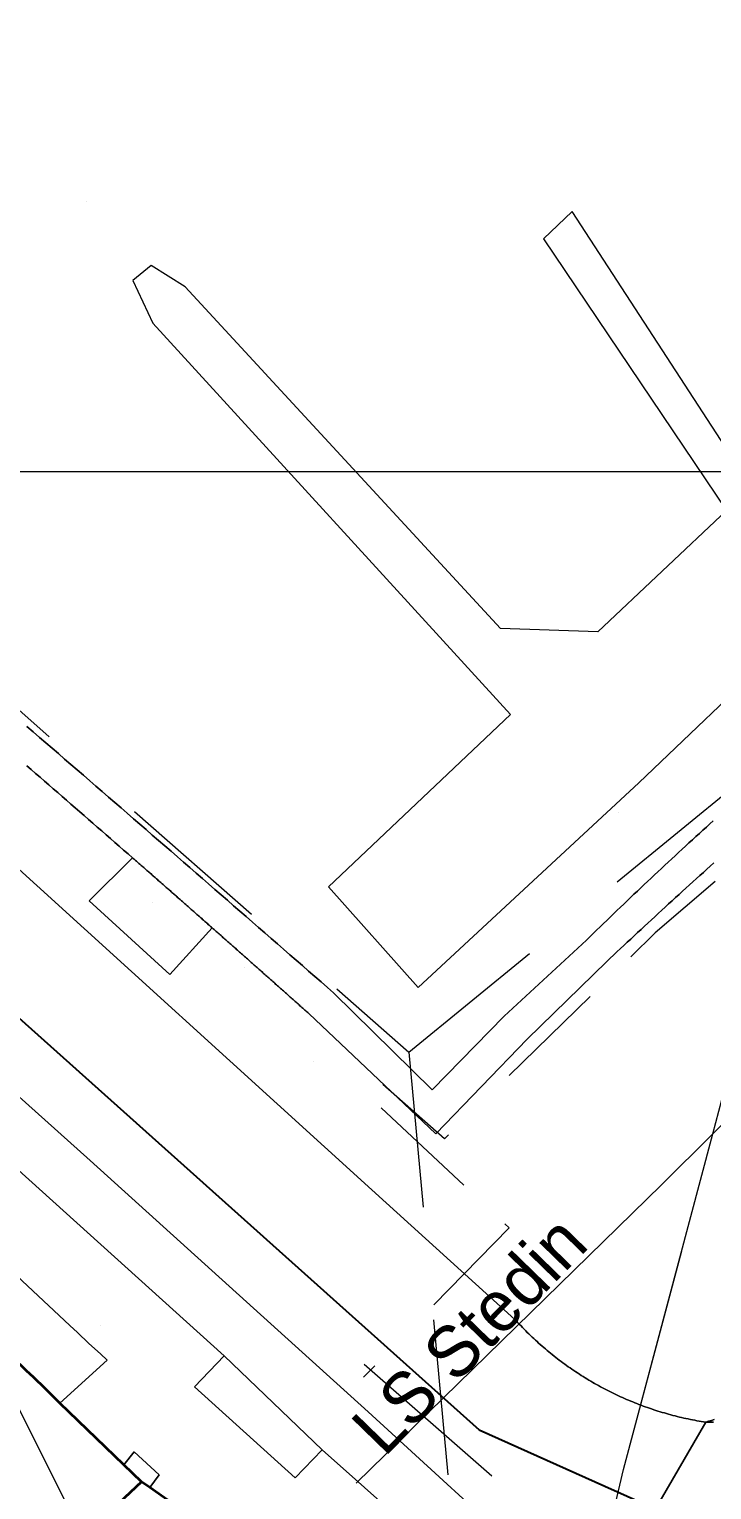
# Model space of a CAD drawing. Header units: metres. Extents: x 0 to 105485, y 0 to 425721.
# Drawn here: x 104793.47 to 104805.52, y 425314.51 to 425340.32 of the extents above; entities that cross this region are included whole.
import ezdxf
from ezdxf.enums import TextEntityAlignment as Align

# ---------------------------------------------------------------- set-up
doc = ezdxf.new("R2010")
doc.units = ezdxf.units.M
doc.header["$MEASUREMENT"] = 0
for name, pattern in [('KG-PERCEEL-SO', [19, 5.5, -4, 5.5, -4]), ('KL-LS-SO', [13, 4, -2, 4, -3]), ('RI-GWA-SO', [18.450000000000003, 6, -1.8, 1.75, -1.8, 1.75, -1.8, 1.75, -1.8])]:
    doc.linetypes.add(name, pattern=pattern)
for name, color, linetype, lineweight in [('B-OI-KL-DATA_MANTELBUIS-G', 90, 'Continuous', 18), ('B-OI-KL-ET_LS-G', 190, 'KL-LS-SO', 18), ('B-OI-KL-ET_LS-T', 190, 'KL-LS-SO', 18), ('B-OI-RI-GWA_RIOOLLEIDING-G', 30, 'RI-GWA-SO', 18), ('B-XX-GK-KADEMUUR-G', 150, 'Continuous', 18), ('B-XX-GR-BOOM-G', 90, 'Continuous', 13), ('B-XX-GR-STRUIK-G', 90, 'Continuous', 13), ('B-XX-IE-MEUBILAIR-G', 7, 'Continuous', 18), ('B-XX-IE-MEUBILAIR_WATERWEGMEUBILAIR-G', 150, 'Continuous', 18), ('B-XX-KG-GRENS_PERCEEL-G', 150, 'KG-PERCEEL-SO', 18), ('B-XX-KW-KUNSTWERK_STEIGER-G', 170, 'Continuous', 18), ('B-XX-OG-BEBOUWING-G', 7, 'Continuous', 35), ('B-XX-OG-BEBOUWING_BORDES-G', 7, 'Continuous', 18), ('B-XX-OG-GRENS-G', 7, 'Continuous', 18), ('B-XX-OG-WATER_HAVEN-G', 170, 'Continuous', 18), ('B-XX-VH-ONVERHARD_ZAND-G', 210, 'Continuous', 18), ('B-XX-VH-OPENVERHARDING-G', 90, 'Continuous', 18), ('B-XX-VH-OPENVERHARDING_SIERBESTRATING-G', 90, 'Continuous', 18), ('B-XX-VH-OPENVERHARDING_STRAATBAKSTEEN-G', 90, 'Continuous', 18)]:
    doc.layers.add(name, color=color, linetype=linetype, lineweight=lineweight)
doc.layers.add('GIS-WEGVAKKEN', color=2, linetype='Continuous')

msp = doc.modelspace()

# ---------------------------------------------------------------- linework, layer by layer
at = {"layer": 'B-OI-KL-DATA_MANTELBUIS-G', "ltscale": 0.5, "flags": 128}
for points in [[(104799.24, 425314.63), (104804.63, 425319.9), (104805.54, 425320.8), (104806.81, 425322.05), (104826.88, 425336.93), (104833.47, 425341.63), (104860.36, 425356.88), (104879.85, 425367.68), (104886.06, 425371.12), (104886.73, 425371.56), (104887.37, 425372.04), (104887.96, 425372.58), (104888.51, 425373.16), (104889.01, 425373.79), (104889.46, 425374.45), (104889.97, 425375), (104890.45, 425375.52)], [(104796.14, 425280.85), (104796.57, 425282.69), (104798.8, 425292.26), (104799.43, 425295.02), (104802.71, 425309.53), (104803.06, 425311.02), (104803.96, 425314.87), (104805.54, 425320.8), (104806.07, 425322.8), (104817.51, 425332.28), (104829.68, 425340.81)], [(104803.96, 425314.87), (104804.99, 425318.73)], [(104803.96, 425314.87), (104804.99, 425318.73)], [(104803.96, 425314.87), (104804.99, 425318.73)]]:
    msp.add_lwpolyline(points, dxfattribs=at)
at = {"layer": 'B-OI-KL-ET_LS-G', "ltscale": 0.5, "flags": 128}
for points in [[(104819.33, 425335.3), (104818.77, 425334.96), (104816.85, 425333.72), (104815.63, 425332.86), (104814.47, 425332.01), (104813.33, 425331.13), (104811.22, 425329.46), (104811.14, 425329.35), (104811.1, 425329.21), (104811.11, 425329.07), (104811.16, 425328.94), (104811.72, 425328.19), (104811.08, 425328.43), (104810.76, 425328.79), (104810.44, 425329.16), (104810.36, 425329.22), (104810.26, 425329.23), (104810.15, 425329.19), (104810.07, 425329.12), (104804.52, 425324.35), (104800.8, 425320.71), (104799.71, 425321.67)], [(104799.68, 425321.26), (104801.94, 425319.14), (104799.37, 425316.5)]]:
    msp.add_lwpolyline(points, dxfattribs=at)
at = {"layer": 'B-OI-RI-GWA_RIOOLLEIDING-G', "ltscale": 0.5, "flags": 128}
msp.add_lwpolyline([(104799.38, 425316.73), (104801.77, 425314.64)], dxfattribs=at)
at = {"layer": 'B-XX-GK-KADEMUUR-G', "ltscale": 0.5}
for points in [[(104805.5459753234, 425326.331889917), (104805.4844079314, 425326.2761101695), (104805.4228998238, 425326.2202650561), (104805.36145107, 425326.1643546398), (104805.3000617393, 425326.1083789837), (104805.238731901, 425326.052338151), (104805.1774616243, 425325.996232205), (104805.1162509784, 425325.9400612087), (104805.0551000322, 425325.8838252258), (104804.9940088548, 425325.8275243197), (104804.932977515, 425325.7711585537), (104804.8720060819, 425325.7147279917), (104804.8110946242, 425325.6582326971), (104804.7502432105, 425325.6016727338), (104804.6894519096, 425325.5450481656), (104804.62872079, 425325.4883590563), (104804.5680499202, 425325.4316054701), (104804.5074393688, 425325.3747874707), (104804.4468892041, 425325.3179051225), (104804.3863994944, 425325.2609584894), (104804.3259703079, 425325.2039476359), (104804.265601713, 425325.1468726262), (104804.2052937775, 425325.0897335247), (104804.1450465697, 425325.0325303959), (104804.0848601574, 425324.9752633044), (104804.0247346087, 425324.9179323147), (104803.9646699913, 425324.8605374915), (104803.9046663729, 425324.8030788997), (104803.8447238214, 425324.7455566039), (104803.7848424043, 425324.6879706692), (104803.7250221892, 425324.6303211604), (104803.6652632435, 425324.5726081427), (104803.6055656348, 425324.5148316812), (104803.5459294304, 425324.456991841), (104803.4863546975, 425324.3990886874), (104803.4268415034, 425324.3411222858), (104803.3673899152, 425324.2830927015), (104803.308, 425324.225), (104803.308, 425324.225), (104801.852, 425322.882), (104800.585, 425321.578), (104798.842, 425323.292), (104798.842, 425323.292), (104798.7317643652, 425323.388305664), (104798.6215184501, 425323.4845995595), (104798.5112622559, 425323.5808816853), (104798.400995784, 425323.6771520404), (104798.2907190356, 425323.7734106237), (104798.1804320119, 425323.8696574341), (104798.0701347142, 425323.9658924704), (104797.9598271438, 425324.0621157317), (104797.8495093019, 425324.1583272167), (104797.7391811898, 425324.2545269245), (104797.6288428087, 425324.3507148539), (104797.5184941598, 425324.4468910038), (104797.4081352446, 425324.543055373), (104797.2977660641, 425324.6392079606), (104797.1873866196, 425324.7353487654), (104797.0769969126, 425324.8314777864), (104796.966596944, 425324.9275950224), (104796.8561867153, 425325.0237004723), (104796.7457662277, 425325.119794135), (104796.6353354824, 425325.2158760095), (104796.5248944808, 425325.3119460946), (104796.414443224, 425325.4080043893), (104796.3039817134, 425325.5040508924), (104796.1935099501, 425325.6000856029), (104796.0830279355, 425325.6961085197), (104795.9725356708, 425325.7921196416), (104795.8620331572, 425325.8881189677), (104795.751520396, 425325.9841064966), (104795.6409973886, 425326.0800822275), (104795.530464136, 425326.1760461592), (104795.4199206397, 425326.2719982906), (104795.3093669008, 425326.3679386207), (104795.1988029207, 425326.4638671482), (104795.0882287005, 425326.5597838722), (104794.9776442416, 425326.6556887914), (104794.8670495452, 425326.7515819049), (104794.7564446125, 425326.8474632116), (104794.6458294448, 425326.9433327104), (104794.5352040435, 425327.0391904), (104794.4245684096, 425327.1350362796), (104794.3139225446, 425327.2308703479), (104794.2032664497, 425327.326692604), (104794.092600126, 425327.4225030466), (104793.981923575, 425327.5183016747), (104793.8712367978, 425327.6140884872), (104793.7605397957, 425327.709863483), (104793.64983257, 425327.8056266611), (104793.5391151218, 425327.9013780203), (104793.4283874526, 425327.9971175595)], [(104793.4254774318, 425327.3035569594), (104793.5033462775, 425327.2360744953), (104793.5811994665, 425327.1685739689), (104793.6590369945, 425327.101055384), (104793.7368588574, 425327.033518744), (104793.814665051, 425326.9659640527), (104793.8924555712, 425326.8983913136), (104793.9702304137, 425326.8308005304), (104794.0479895743, 425326.7631917068), (104794.1257330489, 425326.6955648464), (104794.2034608332, 425326.6279199528), (104794.2811729232, 425326.5602570297), (104794.3588693146, 425326.4925760807), (104794.4365500032, 425326.4248771094), (104794.5142149848, 425326.3571601196), (104794.5918642553, 425326.2894251147), (104794.6694978105, 425326.2216720986), (104794.7471156463, 425326.1539010749), (104794.8247177583, 425326.086112047), (104794.9023041426, 425326.0183050189), (104794.9798747948, 425325.9504799939), (104795.0574297108, 425325.8826369759), (104795.1349688864, 425325.8147759685), (104795.2124923176, 425325.7468969753), (104795.29, 425325.679), (104795.29, 425325.679), (104795.304263238, 425325.6665099334), (104795.3185258462, 425325.6540191477), (104795.3327878247, 425325.6415276429), (104795.3470491734, 425325.6290354191), (104795.3613098922, 425325.6165424762), (104795.3755699811, 425325.6040488145), (104795.3898294401, 425325.5915544336), (104795.4040882691, 425325.5790593339), (104795.4183464681, 425325.5665635154), (104795.4326040371, 425325.554066978), (104795.4468609761, 425325.5415697217), (104795.4611172849, 425325.5290717467), (104795.4753729636, 425325.5165730529), (104795.4896280121, 425325.5040736403), (104795.5038824304, 425325.4915735091), (104795.5181362184, 425325.4790726592), (104795.5323893762, 425325.4665710907), (104795.5466419036, 425325.4540688037), (104795.5608938007, 425325.4415657979), (104795.5751450674, 425325.4290620737), (104795.5893957037, 425325.416557631), (104795.6036457095, 425325.4040524698), (104795.6178950848, 425325.3915465901), (104795.6321438295, 425325.3790399921), (104795.6463919437, 425325.3665326756), (104795.6606394272, 425325.3540246409), (104795.6748862801, 425325.3415158878), (104795.6891325024, 425325.3290064164), (104795.7033780939, 425325.3164962268), (104795.7176230546, 425325.303985319), (104795.7318673846, 425325.2914736929), (104795.7461110837, 425325.2789613487), (104795.7603541519, 425325.2664482865), (104795.7745965893, 425325.2539345061), (104795.7888383957, 425325.2414200076), (104795.8030795712, 425325.2289047911), (104795.8173201156, 425325.2163888566), (104795.831560029, 425325.2038722042), (104795.8457993113, 425325.1913548338), (104795.8600379625, 425325.1788367456), (104795.8742759825, 425325.1663179394), (104795.8885133714, 425325.1537984154), (104795.902750129, 425325.1412781737), (104795.9169862553, 425325.1287572141), (104795.9312217504, 425325.1162355368), (104795.9454566141, 425325.1037131418), (104795.9596908464, 425325.0911900291), (104795.9739244473, 425325.0786661988), (104795.9881574168, 425325.0661416509), (104796.0023897548, 425325.0536163853), (104796.0166214613, 425325.0410904022), (104796.0308525362, 425325.0285637017), (104796.0450829796, 425325.0160362836), (104796.0593127913, 425325.003508148), (104796.0735419714, 425324.9909792951), (104796.0877705197, 425324.9784497247), (104796.1019984364, 425324.965919437), (104796.1162257212, 425324.953388432), (104796.1304523743, 425324.9408567097), (104796.1446783955, 425324.9283242701), (104796.1589037848, 425324.9157911132), (104796.1731285422, 425324.9032572392), (104796.1873526677, 425324.890722648), (104796.2015761611, 425324.8781873397), (104796.2157990226, 425324.8656513143), (104796.230021252, 425324.8531145717), (104796.2442428493, 425324.8405771122), (104796.2584638144, 425324.8280389356), (104796.2726841474, 425324.8155000421), (104796.2869038482, 425324.8029604316), (104796.3011229168, 425324.7904201042), (104796.3153413531, 425324.77787906), (104796.329559157, 425324.7653372989), (104796.3437763286, 425324.7527948209), (104796.3579928679, 425324.7402516262), (104796.3722087747, 425324.7277077147), (104796.386424049, 425324.7151630865), (104796.4006386909, 425324.7026177416), (104796.4148527002, 425324.6900716801), (104796.429066077, 425324.6775249019), (104796.4432788211, 425324.6649774071), (104796.4574909327, 425324.6524291958), (104796.4717024115, 425324.6398802679), (104796.4859132576, 425324.6273306236), (104796.500123471, 425324.6147802627), (104796.5143330517, 425324.6022291855), (104796.5285419995, 425324.5896773918), (104796.5427503144, 425324.5771248817), (104796.5569579964, 425324.5645716554), (104796.5711650456, 425324.5520177127), (104796.5853714617, 425324.5394630537), (104796.5995772449, 425324.5269076785), (104796.613782395, 425324.5143515872), (104796.6279869121, 425324.5017947795), (104796.642190796, 425324.4892372558), (104796.6563940468, 425324.476679016), (104796.6705966644, 425324.46412006), (104796.6847986488, 425324.451560388), (104796.699, 425324.439), (104796.699, 425324.439), (104796.7162550428, 425324.4237656021), (104796.7335092114, 425324.4085302142), (104796.7507625059, 425324.3932938362), (104796.7680149261, 425324.3780564685), (104796.7852664721, 425324.3628181109), (104796.8025171437, 425324.3475787634), (104796.8197669409, 425324.3323384262), (104796.8370158637, 425324.3170970993), (104796.8542639119, 425324.3018547828), (104796.8715110856, 425324.2866114767), (104796.8887573846, 425324.271367181), (104796.906002809, 425324.2561218959), (104796.9232473586, 425324.2408756213), (104796.9404910335, 425324.2256283572), (104796.9577338334, 425324.2103801039), (104796.9749757585, 425324.1951308613), (104796.9922168086, 425324.1798806294), (104797.0094569837, 425324.1646294082), (104797.0266962837, 425324.149377198), (104797.0439347085, 425324.1341239987), (104797.0611722582, 425324.1188698103), (104797.0784089326, 425324.1036146329), (104797.0956447317, 425324.0883584666), (104797.1128796554, 425324.0731013114), (104797.1301137038, 425324.0578431673), (104797.1473468766, 425324.0425840345), (104797.1645791739, 425324.0273239129), (104797.1818105956, 425324.0120628026), (104797.1990411417, 425323.9968007037), (104797.216270812, 425323.9815376162), (104797.2334996066, 425323.9662735401), (104797.2507275254, 425323.9510084755), (104797.2679545683, 425323.9357424226), (104797.2851807353, 425323.9204753811), (104797.3024060262, 425323.9052073514), (104797.3196304412, 425323.8899383334), (104797.33685398, 425323.8746683271), (104797.3540766427, 425323.8593973326), (104797.3712984292, 425323.8441253501), (104797.3885193393, 425323.8288523793), (104797.4057393732, 425323.8135784206), (104797.4229585307, 425323.7983034739), (104797.4401768117, 425323.7830275393), (104797.4573942162, 425323.7677506167), (104797.4746107442, 425323.7524727063), (104797.4918263956, 425323.7371938081), (104797.5090411703, 425323.7219139222), (104797.5262550682, 425323.7066330486), (104797.5434680894, 425323.6913511874), (104797.5606802338, 425323.6760683386), (104797.5778915012, 425323.6607845022), (104797.5951018917, 425323.6454996783), (104797.6123114052, 425323.6302138671), (104797.6295200416, 425323.6149270683), (104797.646727801, 425323.5996392824), (104797.6639346831, 425323.5843505091), (104797.681140688, 425323.5690607486), (104797.6983458156, 425323.5537700008), (104797.7155500658, 425323.538478266), (104797.7327534387, 425323.5231855441), (104797.749955934, 425323.5078918351), (104797.7671575519, 425323.4925971391), (104797.7843582922, 425323.4773014563), (104797.8015581549, 425323.4620047865), (104797.8187571398, 425323.4467071299), (104797.835955247, 425323.4314084865), (104797.8531524765, 425323.4161088564), (104797.870348828, 425323.4008082396), (104797.8875443017, 425323.3855066362), (104797.9047388974, 425323.3702040461), (104797.921932615, 425323.3549004696), (104797.9391254546, 425323.3395959066), (104797.956317416, 425323.3242903572), (104797.9735084992, 425323.3089838214), (104797.9906987042, 425323.2936762992), (104798.0078880309, 425323.2783677907), (104798.0250764791, 425323.2630582961), (104798.042264049, 425323.2477478153), (104798.0594507404, 425323.2324363483), (104798.0766365532, 425323.2171238952), (104798.0938214875, 425323.2018104562), (104798.1110055431, 425323.1864960311), (104798.12818872, 425323.1711806201), (104798.1453710181, 425323.1558642233), (104798.1625524374, 425323.1405468407), (104798.1797329779, 425323.1252284722), (104798.1969126394, 425323.1099091181), (104798.2140914219, 425323.0945887782), (104798.2312693254, 425323.0792674528), (104798.2484463497, 425323.0639451417), (104798.2656224949, 425323.0486218451), (104798.2827977609, 425323.0332975631), (104798.2999721476, 425323.0179722957), (104798.317145655, 425323.0026460429), (104798.334318283, 425322.9873188047), (104798.3514900316, 425322.9719905813), (104798.3686609006, 425322.9566613727), (104798.3858308901, 425322.9413311789), (104798.403, 425322.926), (104798.403, 425322.926), (104800.649, 425320.8), (104802.257, 425322.471), (104803.664, 425323.845), (104803.664, 425323.845), (104803.7244257532, 425323.9018299296), (104803.7848899, 425323.9586190087), (104803.8453924128, 425324.0153672113), (104803.9059332638, 425324.0720745116), (104803.9665124255, 425324.1287408837), (104804.0271298702, 425324.1853663016), (104804.0877855701, 425324.2419507395), (104804.1484794977, 425324.2984941715), (104804.2092116251, 425324.3549965719), (104804.2699819247, 425324.4114579148), (104804.3307903686, 425324.4678781744), (104804.3916369292, 425324.524257325), (104804.4525215785, 425324.5805953408), (104804.5134442889, 425324.6368921961), (104804.5744050324, 425324.6931478651), (104804.6354037813, 425324.7493623223), (104804.6964405076, 425324.8055355418), (104804.7575151836, 425324.861667498), (104804.8186277812, 425324.9177581653), (104804.8797782726, 425324.9738075182), (104804.9409666299, 425325.0298155309), (104805.002192825, 425325.0857821779), (104805.0634568302, 425325.1417074336), (104805.1247586172, 425325.1975912725), (104805.1860981583, 425325.2534336691), (104805.2474754252, 425325.3092345979), (104805.3088903901, 425325.3649940333), (104805.3703430249, 425325.4207119499), (104805.4318333014, 425325.4763883224), (104805.4933611917, 425325.532023125), (104805.5549266675, 425325.5876163327)]]:
    msp.add_lwpolyline(points, dxfattribs=at)
at = {"layer": 'B-XX-GR-BOOM-G', "color": 0, "true_color": 0x604a38}
msp.add_polyline3d([(104795.649, 425324.884, 2.793171345469581), (104795.649, 425324.884, 5.593171345469582)], dxfattribs=at)
at = {"layer": 'B-XX-GR-STRUIK-G', "ltscale": 0.5}
msp.add_lwpolyline([(104795.136, 425314.951), (104795.452, 425314.654), (104795.598, 425314.551), (104795.765, 425314.772), (104795.318, 425315.183)], close=True, dxfattribs=at)
at = {"layer": 'B-XX-IE-MEUBILAIR-G', "color": 0, "true_color": 0x604a38}
for points in [[(104797.271, 425323.745, 2.799891541284562), (104797.271, 425323.745, 4.299891541284562)], [(104798.488, 425322.084, 2.812919322653119), (104798.488, 425322.084, 5.812919322653119)], [(104794.722, 425317.42, 2.934200048446655), (104794.722, 425317.42, 4.434200048446655)]]:
    msp.add_polyline3d(points, dxfattribs=at)
at = {"layer": 'B-XX-IE-MEUBILAIR_WATERWEGMEUBILAIR-G', "color": 0, "true_color": 0x604a38}
for points in [[(104794.473, 425337.277, 0), (104794.473, 425337.277, 1.5)], [(104803.877, 425326.486, 2.756899952888489), (104803.877, 425326.486, 4.256899952888489)]]:
    msp.add_polyline3d(points, dxfattribs=at)
at = {"layer": 'B-XX-KG-GRENS_PERCEEL-G', "ltscale": 0.5, "flags": 128}
for points in [[(104800.173, 425322.245), (104812.813, 425332.586), (104829.721, 425343.786), (104866.88, 425363.631), (104886.387, 425374.096), (104910.596, 425401.24)], [(104780.858, 425336.653), (104782.532, 425337.716), (104800.173, 425322.245)], [(104800.173, 425322.245), (104801.242, 425310.568)], [(104792.036, 425317.958), (104795.329, 425314.764), (104795.452, 425314.654)], [(104787.433, 425307.117), (104795.452, 425314.654)], [(104795.452, 425314.654), (104801.242, 425310.568)]]:
    msp.add_lwpolyline(points, dxfattribs=at)
at = {"layer": 'B-XX-KW-KUNSTWERK_STEIGER-G', "ltscale": 0.5}
msp.add_lwpolyline([(104806.363, 425340.754), (104809.716, 425335.807), (104809.473, 425334.248), (104806.843, 425332.491), (104805.84, 425332.814), (104803.056, 425337.095), (104802.549, 425336.614), (104805.778, 425331.817), (104803.509, 425329.67), (104801.788, 425329.729), (104796.224, 425335.768), (104795.619, 425336.142), (104795.297, 425335.876), (104795.65, 425335.127), (104801.965, 425328.207), (104798.753, 425325.166), (104800.337, 425323.388), (104804.234, 425327.005), (104806.688, 425329.346), (104806.33, 425329.694), (104811.39, 425333.121), (104826.357, 425343.258)], dxfattribs=at)
at = {"layer": 'B-XX-OG-BEBOUWING-G', "ltscale": 0.5}
for points in [[(104781.524, 425308.534), (104781.529, 425308.526), (104781.582, 425308.437), (104782.984, 425306.072), (104783.646, 425304.956), (104784.146, 425304.114), (104787.508, 425307.108), (104789.554, 425309.111), (104795.452, 425314.654), (104795.136, 425314.951), (104794.011, 425316.042), (104793.946, 425316.105), (104793.747, 425316.298), (104793.547, 425316.493), (104793.416, 425316.619), (104792.036, 425317.958)], [(104791.155, 425305.581), (104799.312, 425302.062), (104801.242, 425310.568), (104797.465, 425313.234), (104796.99, 425313.569), (104795.598, 425314.551), (104795.452, 425314.654), (104789.554, 425309.111), (104792.044, 425308.043)]]:
    msp.add_lwpolyline(points, close=True, dxfattribs=at)
at = {"layer": 'B-XX-OG-BEBOUWING_BORDES-G', "ltscale": 0.5}
msp.add_lwpolyline([(104792.036, 425317.958), (104793.416, 425316.619), (104793.547, 425316.493), (104793.747, 425316.298), (104793.946, 425316.105), (104794.011, 425316.042), (104794.845, 425316.798), (104794.725, 425316.91), (104794.523, 425317.098), (104794.319, 425317.289), (104794.186, 425317.413), (104792.781, 425318.725)], close=True, dxfattribs=at)
at = {"layer": 'B-XX-OG-GRENS-G'}
for points in [[(104887.5, 425427.5, 1.566643118858337), (104892.5, 425417.5, 1.161900043487549), (104897.5, 425412.5, 1.31744384765625), (104902.5, 425407.5, 0.9968289732933044), (104902.5, 425397.5, 2.066243648529053), (104897.5, 425392.5, 1.449970722198486), (104887.5, 425382.5, 2.341837406158447), (104877.5, 425372.5, 2.398734092712402), (104872.5, 425372.5, 2.410500049591064), (104867.5, 425367.5, 2.396003007888794), (104857.5, 425362.5, 2.473287582397461), (104847.5, 425357.5, 2.528074741363525), (104837.5, 425352.5, 2.595647573471069), (104832.5, 425347.5, 2.65129542350769), (104822.5, 425342.5, 2.667772531509399), (104817.5, 425337.5, 2.711269855499268), (104807.5, 425332.5, 2.714897871017456), (104792.5, 425332.5, 2.764475584030151)], [(104792.5, 425317.5, 2.863418817520142), (104797.5, 425307.5, 3.573484897613525), (104787.5, 425297.5, 0.7582000494003296), (104797.5, 425287.5, 3.522200107574463), (104792.5, 425282.5, 4.113777637481689)]]:
    msp.add_polyline3d(points, dxfattribs=at)
at = {"layer": 'B-XX-OG-WATER_HAVEN-G', "ltscale": 0.5}
msp.add_lwpolyline([(104793.4283874526, 425327.9971175595), (104793.5391151218, 425327.9013780203), (104793.64983257, 425327.8056266611), (104793.7605397957, 425327.709863483), (104793.8712367978, 425327.6140884872), (104793.981923575, 425327.5183016747), (104794.092600126, 425327.4225030466), (104794.2032664497, 425327.326692604), (104794.3139225446, 425327.2308703479), (104794.4245684096, 425327.1350362796), (104794.5352040435, 425327.0391904), (104794.6458294448, 425326.9433327104), (104794.7564446125, 425326.8474632116), (104794.8670495452, 425326.7515819049), (104794.9776442416, 425326.6556887914), (104795.0882287005, 425326.5597838722), (104795.1988029207, 425326.4638671482), (104795.3093669008, 425326.3679386207), (104795.4199206397, 425326.2719982906), (104795.530464136, 425326.1760461592), (104795.6409973886, 425326.0800822275), (104795.751520396, 425325.9841064966), (104795.8620331572, 425325.8881189677), (104795.9725356708, 425325.7921196416), (104796.0830279355, 425325.6961085197), (104796.1935099501, 425325.6000856029), (104796.3039817134, 425325.5040508924), (104796.414443224, 425325.4080043893), (104796.5248944808, 425325.3119460946), (104796.6353354824, 425325.2158760095), (104796.7457662277, 425325.119794135), (104796.8561867153, 425325.0237004723), (104796.966596944, 425324.9275950224), (104797.0769969126, 425324.8314777864), (104797.1873866196, 425324.7353487654), (104797.2977660641, 425324.6392079606), (104797.4081352446, 425324.543055373), (104797.5184941598, 425324.4468910038), (104797.6288428087, 425324.3507148539), (104797.7391811898, 425324.2545269245), (104797.8495093019, 425324.1583272167), (104797.9598271438, 425324.0621157317), (104798.0701347142, 425323.9658924704), (104798.1804320119, 425323.8696574341), (104798.2907190356, 425323.7734106237), (104798.400995784, 425323.6771520404), (104798.5112622559, 425323.5808816853), (104798.6215184501, 425323.4845995595), (104798.7317643652, 425323.388305664), (104798.842, 425323.292), (104798.842, 425323.292), (104800.585, 425321.578), (104801.852, 425322.882), (104803.308, 425324.225), (104803.308, 425324.225), (104803.3673899152, 425324.2830927015), (104803.4268415034, 425324.3411222858), (104803.4863546975, 425324.3990886874), (104803.5459294304, 425324.456991841), (104803.6055656348, 425324.5148316812), (104803.6652632435, 425324.5726081427), (104803.7250221892, 425324.6303211604), (104803.7848424043, 425324.6879706692), (104803.8447238214, 425324.7455566039), (104803.9046663729, 425324.8030788997), (104803.9646699913, 425324.8605374915), (104804.0247346087, 425324.9179323147), (104804.0848601574, 425324.9752633044), (104804.1450465697, 425325.0325303959), (104804.2052937775, 425325.0897335247), (104804.265601713, 425325.1468726262), (104804.3259703079, 425325.2039476359), (104804.3863994944, 425325.2609584894), (104804.4468892041, 425325.3179051225), (104804.5074393688, 425325.3747874707), (104804.5680499202, 425325.4316054701), (104804.62872079, 425325.4883590563), (104804.6894519096, 425325.5450481656), (104804.7502432105, 425325.6016727338), (104804.8110946242, 425325.6582326971), (104804.8720060819, 425325.7147279917), (104804.932977515, 425325.7711585537), (104804.9940088548, 425325.8275243197), (104805.0551000322, 425325.8838252258), (104805.1162509784, 425325.9400612087), (104805.1774616243, 425325.996232205), (104805.238731901, 425326.052338151), (104805.3000617393, 425326.1083789837), (104805.36145107, 425326.1643546398), (104805.4228998238, 425326.2202650561), (104805.4844079314, 425326.2761101695), (104805.5459753234, 425326.331889917)], dxfattribs=at)
at = {"layer": 'B-XX-VH-ONVERHARD_ZAND-G', "ltscale": 0.5}
msp.add_lwpolyline([(104796.699, 425324.439), (104796.6847986488, 425324.451560388), (104796.6705966644, 425324.46412006), (104796.6563940468, 425324.476679016), (104796.642190796, 425324.4892372558), (104796.6279869121, 425324.5017947795), (104796.613782395, 425324.5143515872), (104796.5995772449, 425324.5269076785), (104796.5853714617, 425324.5394630537), (104796.5711650456, 425324.5520177127), (104796.5569579964, 425324.5645716554), (104796.5427503144, 425324.5771248817), (104796.5285419995, 425324.5896773918), (104796.5143330517, 425324.6022291855), (104796.500123471, 425324.6147802627), (104796.4859132576, 425324.6273306236), (104796.4717024115, 425324.6398802679), (104796.4574909327, 425324.6524291958), (104796.4432788211, 425324.6649774071), (104796.429066077, 425324.6775249019), (104796.4148527002, 425324.6900716801), (104796.4006386909, 425324.7026177416), (104796.386424049, 425324.7151630865), (104796.3722087747, 425324.7277077147), (104796.3579928679, 425324.7402516262), (104796.3437763286, 425324.7527948209), (104796.329559157, 425324.7653372989), (104796.3153413531, 425324.77787906), (104796.3011229168, 425324.7904201042), (104796.2869038482, 425324.8029604316), (104796.2726841474, 425324.8155000421), (104796.2584638144, 425324.8280389356), (104796.2442428493, 425324.8405771122), (104796.230021252, 425324.8531145717), (104796.2157990226, 425324.8656513143), (104796.2015761611, 425324.8781873397), (104796.1873526677, 425324.890722648), (104796.1731285422, 425324.9032572392), (104796.1589037848, 425324.9157911132), (104796.1446783955, 425324.9283242701), (104796.1304523743, 425324.9408567097), (104796.1162257212, 425324.953388432), (104796.1019984364, 425324.965919437), (104796.0877705197, 425324.9784497247), (104796.0735419714, 425324.9909792951), (104796.0593127913, 425325.003508148), (104796.0450829796, 425325.0160362836), (104796.0308525362, 425325.0285637017), (104796.0166214613, 425325.0410904022), (104796.0023897548, 425325.0536163853), (104795.9881574168, 425325.0661416509), (104795.9739244473, 425325.0786661988), (104795.9596908464, 425325.0911900291), (104795.9454566141, 425325.1037131418), (104795.9312217504, 425325.1162355368), (104795.9169862553, 425325.1287572141), (104795.902750129, 425325.1412781737), (104795.8885133714, 425325.1537984154), (104795.8742759825, 425325.1663179394), (104795.8600379625, 425325.1788367456), (104795.8457993113, 425325.1913548338), (104795.831560029, 425325.2038722042), (104795.8173201156, 425325.2163888566), (104795.8030795712, 425325.2289047911), (104795.7888383957, 425325.2414200076), (104795.7745965893, 425325.2539345061), (104795.7603541519, 425325.2664482865), (104795.7461110837, 425325.2789613487), (104795.7318673846, 425325.2914736929), (104795.7176230546, 425325.303985319), (104795.7033780939, 425325.3164962268), (104795.6891325024, 425325.3290064164), (104795.6748862801, 425325.3415158878), (104795.6606394272, 425325.3540246409), (104795.6463919437, 425325.3665326756), (104795.6321438295, 425325.3790399921), (104795.6178950848, 425325.3915465901), (104795.6036457095, 425325.4040524698), (104795.5893957037, 425325.416557631), (104795.5751450674, 425325.4290620737), (104795.5608938007, 425325.4415657979), (104795.5466419036, 425325.4540688037), (104795.5323893762, 425325.4665710907), (104795.5181362184, 425325.4790726592), (104795.5038824304, 425325.4915735091), (104795.4896280121, 425325.5040736403), (104795.4753729636, 425325.5165730529), (104795.4611172849, 425325.5290717467), (104795.4468609761, 425325.5415697217), (104795.4326040371, 425325.554066978), (104795.4183464681, 425325.5665635154), (104795.4040882691, 425325.5790593339), (104795.3898294401, 425325.5915544337), (104795.3755699811, 425325.6040488145), (104795.3613098922, 425325.6165424762), (104795.3470491734, 425325.6290354191), (104795.3327878247, 425325.6415276429), (104795.3185258462, 425325.6540191477), (104795.304263238, 425325.6665099334), (104795.29, 425325.679), (104795.29, 425325.679), (104794.524, 425324.917), (104795.951, 425323.617)], close=True, dxfattribs=at)
at = {"layer": 'B-XX-VH-OPENVERHARDING-G', "ltscale": 0.5}
for points in [[(104794.319, 425317.289), (104794.186, 425317.413), (104792.781, 425318.725), (104792.036, 425317.958), (104793.416, 425316.619), (104793.547, 425316.493), (104793.747, 425316.298), (104793.946, 425316.105), (104794.011, 425316.042), (104794.845, 425316.798), (104794.725, 425316.91), (104794.523, 425317.098)], [(104798.639, 425315.216), (104796.91, 425316.879), (104796.386, 425316.331), (104798.165, 425314.721)]]:
    msp.add_lwpolyline(points, close=True, dxfattribs=at)
at = {"layer": 'B-XX-VH-OPENVERHARDING_SIERBESTRATING-G', "ltscale": 0.5}
for points in [[(104803.421, 425312.266), (104805.412, 425315.705), (104805.412, 425315.705), (104805.3730784198, 425315.7111513851), (104805.3342001355, 425315.7175707272), (104805.2953669918, 425315.7242577217), (104805.2565808314, 425315.7312120513), (104805.2178434945, 425315.738433386), (104805.1791568193, 425315.7459213833), (104805.1405226414, 425315.7536756877), (104805.1019427939, 425315.7616959314), (104805.0634191074, 425315.7699817339), (104805.0249534098, 425315.7785327018), (104804.9865475263, 425315.7873484296), (104804.9482032793, 425315.7964284989), (104804.909922488, 425315.8057724789), (104804.8717069689, 425315.8153799262), (104804.8335585353, 425315.825250385), (104804.7954789973, 425315.8353833869), (104804.7574701617, 425315.8457784511), (104804.719533832, 425315.8564350844), (104804.6816718083, 425315.8673527811), (104804.643885887, 425315.8785310232), (104804.6061778611, 425315.8899692803), (104804.5685495198, 425315.9016670096), (104804.5310026485, 425315.9136236562), (104804.4935390287, 425315.9258386526), (104804.4561604382, 425315.9383114194), (104804.4188686504, 425315.9510413646), (104804.3816654348, 425315.9640278843), (104804.3445525567, 425315.9772703623), (104804.3075317771, 425315.9907681701), (104804.2706048525, 425316.0045206674), (104804.233773535, 425316.0185272016), (104804.1970395724, 425316.0327871081), (104804.1604047076, 425316.0472997103), (104804.1238706789, 425316.0620643197), (104804.0874392198, 425316.0770802355), (104804.0511120589, 425316.0923467453), (104804.0148909199, 425316.1078631248), (104803.9787775215, 425316.1236286378), (104803.9427735772, 425316.139642536), (104803.9068807954, 425316.1559040598), (104803.8711008791, 425316.1724124374), (104803.8354355261, 425316.1891668857), (104803.7998864286, 425316.2061666097), (104803.7644552735, 425316.2234108026), (104803.7291437419, 425316.2408986464), (104803.6939535093, 425316.2586293111), (104803.6588862454, 425316.2766019554), (104803.6239436142, 425316.2948157268), (104803.5891272736, 425316.3132697608), (104803.5544388757, 425316.3319631819), (104803.5198800664, 425316.3508951031), (104803.4854524854, 425316.3700646261), (104803.4511577663, 425316.3894708412), (104803.4169975364, 425316.4091128277), (104803.3829734166, 425316.4289896537), (104803.3490870211, 425316.4491003759), (104803.315339958, 425316.4694440402), (104803.2817338285, 425316.4900196811), (104803.2482702272, 425316.5108263226), (104803.2149507418, 425316.5318629773), (104803.1817769535, 425316.5531286469), (104803.1487504361, 425316.5746223226), (104803.1158727568, 425316.5963429844), (104803.0831454757, 425316.6182896017), (104803.0505701456, 425316.6404611332), (104803.0181483121, 425316.6628565269), (104802.9858815136, 425316.68547472), (104802.9537712813, 425316.7083146394), (104802.9218191386, 425316.7313752014), (104802.8900266017, 425316.7546553118), (104802.858395179, 425316.7781538659), (104802.8269263716, 425316.8018697488), (104802.7956216725, 425316.8258018352), (104802.7644825672, 425316.8499489895), (104802.733510533, 425316.8743100659), (104802.7027070397, 425316.8988839085), (104802.6720735489, 425316.9236693514), (104802.641611514, 425316.9486652185), (104802.6113223804, 425316.9738703238), (104802.5812075854, 425316.9992834713), (104802.5512685578, 425317.0249034551), (104802.5215067184, 425317.0507290597), (104802.491923479, 425317.0767590595), (104802.4625202437, 425317.1029922197), (104802.4332984073, 425317.1294272954), (104802.4042593566, 425317.1560630322), (104802.3754044694, 425317.1828981664), (104802.3467351148, 425317.2099314246), (104802.3182526531, 425317.2371615241), (104802.2899584359, 425317.2645871729), (104802.2618538056, 425317.2922070697), (104802.2339400958, 425317.3200199039), (104802.206218631, 425317.3480243559), (104802.1786907265, 425317.3762190969), (104802.1513576885, 425317.404602789), (104802.1242208139, 425317.4331740854), (104802.0972813904, 425317.4619316305), (104802.0705406961, 425317.4908740598), (104802.044, 425317.52), (104802.044, 425317.52), (104799.519, 425319.808), (104792.758, 425325.945)], [(104789.629, 425324.735), (104794.543, 425320.327), (104799.453, 425315.887), (104802.449, 425313.145)], [(104805.5518477464, 425315.704112348), (104805.5052300617, 425315.7040619501), (104805.4586132888, 425315.7043578396), (104805.412, 425315.705), (104805.412, 425315.705), (104803.421, 425312.266)]]:
    msp.add_lwpolyline(points, dxfattribs=at)
at = {"layer": 'B-XX-VH-OPENVERHARDING_STRAATBAKSTEEN-G', "ltscale": 0.5}
for points in [[(104805.5549266675, 425325.5876163327), (104805.4933611917, 425325.532023125), (104805.4318333014, 425325.4763883224), (104805.3703430249, 425325.4207119499), (104805.3088903901, 425325.3649940333), (104805.2474754252, 425325.3092345979), (104805.1860981583, 425325.2534336691), (104805.1247586172, 425325.1975912725), (104805.0634568302, 425325.1417074336), (104805.002192825, 425325.0857821779), (104804.9409666299, 425325.0298155309), (104804.8797782726, 425324.9738075182), (104804.8186277812, 425324.9177581653), (104804.7575151836, 425324.861667498), (104804.6964405076, 425324.8055355418), (104804.6354037813, 425324.7493623223), (104804.5744050324, 425324.6931478651), (104804.5134442889, 425324.6368921961), (104804.4525215785, 425324.5805953408), (104804.3916369292, 425324.524257325), (104804.3307903686, 425324.4678781744), (104804.2699819247, 425324.4114579148), (104804.2092116251, 425324.3549965719), (104804.1484794977, 425324.2984941715), (104804.0877855701, 425324.2419507395), (104804.0271298702, 425324.1853663016), (104803.9665124255, 425324.1287408837), (104803.9059332638, 425324.0720745116), (104803.8453924128, 425324.0153672113), (104803.7848899, 425323.9586190087), (104803.7244257532, 425323.9018299296), (104803.664, 425323.845), (104803.664, 425323.845), (104802.257, 425322.471), (104800.649, 425320.8), (104798.403, 425322.926), (104798.403, 425322.926), (104798.3858308901, 425322.9413311789), (104798.3686609006, 425322.9566613727), (104798.3514900316, 425322.9719905813), (104798.334318283, 425322.9873188047), (104798.317145655, 425323.0026460429), (104798.2999721476, 425323.0179722957), (104798.2827977609, 425323.0332975631), (104798.2656224949, 425323.0486218451), (104798.2484463497, 425323.0639451417), (104798.2312693254, 425323.0792674528), (104798.2140914219, 425323.0945887782), (104798.1969126394, 425323.1099091181), (104798.1797329779, 425323.1252284722), (104798.1625524374, 425323.1405468407), (104798.1453710181, 425323.1558642233), (104798.12818872, 425323.1711806201), (104798.1110055431, 425323.1864960311), (104798.0938214875, 425323.2018104562), (104798.0766365532, 425323.2171238952), (104798.0594507404, 425323.2324363483), (104798.042264049, 425323.2477478153), (104798.0250764791, 425323.2630582961), (104798.0078880309, 425323.2783677907), (104797.9906987042, 425323.2936762992), (104797.9735084992, 425323.3089838214), (104797.956317416, 425323.3242903572), (104797.9391254546, 425323.3395959066), (104797.921932615, 425323.3549004696), (104797.9047388974, 425323.3702040461), (104797.8875443017, 425323.3855066362), (104797.870348828, 425323.4008082396), (104797.8531524765, 425323.4161088564), (104797.835955247, 425323.4314084865), (104797.8187571398, 425323.4467071299), (104797.8015581549, 425323.4620047865), (104797.7843582922, 425323.4773014563), (104797.7671575519, 425323.4925971391), (104797.749955934, 425323.5078918351), (104797.7327534387, 425323.5231855441), (104797.7155500658, 425323.538478266), (104797.6983458156, 425323.5537700008), (104797.681140688, 425323.5690607486), (104797.6639346831, 425323.584350509), (104797.646727801, 425323.5996392824), (104797.6295200416, 425323.6149270683), (104797.6123114052, 425323.6302138671), (104797.5951018917, 425323.6454996783), (104797.5778915012, 425323.6607845022), (104797.5606802338, 425323.6760683386), (104797.5434680894, 425323.6913511874), (104797.5262550682, 425323.7066330486), (104797.5090411703, 425323.7219139222), (104797.4918263956, 425323.7371938081), (104797.4746107442, 425323.7524727063), (104797.4573942162, 425323.7677506167), (104797.4401768117, 425323.7830275393), (104797.4229585307, 425323.7983034739), (104797.4057393732, 425323.8135784206), (104797.3885193393, 425323.8288523793), (104797.3712984292, 425323.8441253501), (104797.3540766427, 425323.8593973326), (104797.33685398, 425323.8746683271), (104797.3196304412, 425323.8899383334), (104797.3024060262, 425323.9052073514), (104797.2851807353, 425323.9204753811), (104797.2679545683, 425323.9357424226), (104797.2507275254, 425323.9510084755), (104797.2334996066, 425323.9662735401), (104797.216270812, 425323.9815376162), (104797.1990411417, 425323.9968007037), (104797.1818105956, 425324.0120628026), (104797.1645791739, 425324.0273239129), (104797.1473468766, 425324.0425840345), (104797.1301137038, 425324.0578431673), (104797.1128796554, 425324.0731013114), (104797.0956447317, 425324.0883584666), (104797.0784089326, 425324.1036146329), (104797.0611722582, 425324.1188698103), (104797.0439347085, 425324.1341239987), (104797.0266962837, 425324.149377198), (104797.0094569837, 425324.1646294082), (104796.9922168086, 425324.1798806294), (104796.9749757585, 425324.1951308613), (104796.9577338334, 425324.2103801039), (104796.9404910335, 425324.2256283572), (104796.9232473586, 425324.2408756213), (104796.906002809, 425324.2561218959), (104796.8887573846, 425324.271367181), (104796.8715110856, 425324.2866114767), (104796.8542639119, 425324.3018547828), (104796.8370158637, 425324.3170970993), (104796.8197669409, 425324.3323384262), (104796.8025171437, 425324.3475787634), (104796.7852664721, 425324.3628181109), (104796.7680149261, 425324.3780564685), (104796.7507625059, 425324.3932938362), (104796.7335092114, 425324.4085302142), (104796.7162550428, 425324.4237656021), (104796.699, 425324.439), (104796.699, 425324.439), (104795.951, 425323.617), (104794.524, 425324.917), (104795.29, 425325.679), (104795.29, 425325.679), (104795.2124923176, 425325.7468969753), (104795.1349688864, 425325.8147759685), (104795.0574297108, 425325.8826369759), (104794.9798747948, 425325.9504799939), (104794.9023041426, 425326.0183050189), (104794.8247177583, 425326.086112047), (104794.7471156463, 425326.1539010749), (104794.6694978105, 425326.2216720986), (104794.5918642553, 425326.2894251147), (104794.5142149848, 425326.3571601196), (104794.4365500032, 425326.4248771094), (104794.3588693146, 425326.4925760807), (104794.2811729232, 425326.5602570297), (104794.2034608332, 425326.6279199528), (104794.1257330489, 425326.6955648464), (104794.0479895743, 425326.7631917068), (104793.9702304137, 425326.8308005304), (104793.8924555712, 425326.8983913136), (104793.814665051, 425326.9659640527), (104793.7368588574, 425327.033518744), (104793.6590369945, 425327.101055384), (104793.5811994665, 425327.1685739689), (104793.5033462775, 425327.2360744953), (104793.4254774318, 425327.3035569594)], [(104792.758, 425325.945), (104799.519, 425319.808), (104802.044, 425317.52), (104802.044, 425317.52), (104802.0705406961, 425317.4908740598), (104802.0972813904, 425317.4619316305), (104802.1242208139, 425317.4331740854), (104802.1513576885, 425317.404602789), (104802.1786907265, 425317.3762190969), (104802.206218631, 425317.3480243559), (104802.2339400958, 425317.3200199039), (104802.2618538056, 425317.2922070697), (104802.2899584359, 425317.2645871729), (104802.3182526531, 425317.2371615241), (104802.3467351148, 425317.2099314246), (104802.3754044694, 425317.1828981664), (104802.4042593566, 425317.1560630322), (104802.4332984073, 425317.1294272954), (104802.4625202437, 425317.1029922197), (104802.491923479, 425317.0767590595), (104802.5215067184, 425317.0507290597), (104802.5512685578, 425317.0249034551), (104802.5812075854, 425316.9992834713), (104802.6113223804, 425316.9738703238), (104802.641611514, 425316.9486652185), (104802.6720735489, 425316.9236693514), (104802.7027070397, 425316.8988839085), (104802.733510533, 425316.8743100659), (104802.7644825672, 425316.8499489895), (104802.7956216725, 425316.8258018352), (104802.8269263716, 425316.8018697488), (104802.858395179, 425316.7781538659), (104802.8900266017, 425316.7546553118), (104802.9218191386, 425316.7313752014), (104802.9537712813, 425316.7083146394), (104802.9858815136, 425316.68547472), (104803.0181483121, 425316.6628565269), (104803.0505701456, 425316.6404611332), (104803.0831454757, 425316.6182896017), (104803.1158727568, 425316.5963429844), (104803.1487504361, 425316.5746223226), (104803.1817769535, 425316.5531286469), (104803.2149507418, 425316.5318629773), (104803.2482702272, 425316.5108263226), (104803.2817338285, 425316.4900196811), (104803.315339958, 425316.4694440402), (104803.3490870211, 425316.4491003759), (104803.3829734166, 425316.4289896537), (104803.4169975364, 425316.4091128277), (104803.4511577663, 425316.3894708412), (104803.4854524854, 425316.3700646261), (104803.5198800664, 425316.3508951031), (104803.5544388757, 425316.3319631819), (104803.5891272736, 425316.3132697608), (104803.6239436142, 425316.2948157268), (104803.6588862454, 425316.2766019554), (104803.6939535093, 425316.2586293111), (104803.7291437419, 425316.2408986464), (104803.7644552735, 425316.2234108026), (104803.7998864286, 425316.2061666097), (104803.8354355261, 425316.1891668857), (104803.8711008791, 425316.1724124374), (104803.9068807954, 425316.1559040598), (104803.9427735772, 425316.139642536), (104803.9787775215, 425316.1236286378), (104804.0148909199, 425316.1078631248), (104804.0511120589, 425316.0923467453), (104804.0874392198, 425316.0770802355), (104804.1238706789, 425316.0620643197), (104804.1604047076, 425316.0472997103), (104804.1970395724, 425316.0327871081), (104804.233773535, 425316.0185272016), (104804.2706048525, 425316.0045206674), (104804.3075317771, 425315.9907681701), (104804.3445525567, 425315.9772703623), (104804.3816654348, 425315.9640278843), (104804.4188686504, 425315.9510413646), (104804.4561604382, 425315.9383114194), (104804.4935390287, 425315.9258386526), (104804.5310026485, 425315.9136236562), (104804.5685495198, 425315.9016670096), (104804.6061778611, 425315.8899692803), (104804.643885887, 425315.8785310232), (104804.6816718083, 425315.8673527811), (104804.719533832, 425315.8564350844), (104804.7574701617, 425315.8457784511), (104804.7954789973, 425315.8353833869), (104804.8335585353, 425315.825250385), (104804.8717069689, 425315.8153799262), (104804.909922488, 425315.8057724789), (104804.9482032793, 425315.7964284989), (104804.9865475263, 425315.7873484296), (104805.0249534098, 425315.7785327018), (104805.0634191074, 425315.7699817339), (104805.1019427939, 425315.7616959314), (104805.1405226414, 425315.7536756877), (104805.1791568193, 425315.7459213833), (104805.2178434945, 425315.738433386), (104805.2565808314, 425315.7312120513), (104805.2953669918, 425315.7242577217), (104805.3342001355, 425315.7175707272), (104805.3730784198, 425315.7111513851), (104805.412, 425315.705), (104805.412, 425315.705), (104805.462248256, 425315.7207343688), (104805.5123794646, 425315.7368377699), (104805.5623909154, 425315.7533093326)], [(104802.449, 425313.145), (104799.453, 425315.887), (104794.543, 425320.327), (104789.629, 425324.735)], [(104792.792, 425320.594), (104796.91, 425316.879), (104798.639, 425315.216), (104802.486, 425311.797)], [(104802.486, 425311.797), (104798.639, 425315.216), (104798.165, 425314.721), (104796.386, 425316.331), (104796.91, 425316.879), (104792.792, 425320.594)], [(104792.781, 425318.725), (104794.186, 425317.413), (104794.319, 425317.289), (104794.523, 425317.098), (104794.725, 425316.91), (104794.845, 425316.798), (104794.011, 425316.042), (104795.136, 425314.951), (104795.318, 425315.183), (104795.765, 425314.772), (104795.598, 425314.551), (104796.99, 425313.569)], [(104805.5623909154, 425315.7533093326), (104805.5123794646, 425315.7368377699), (104805.462248256, 425315.7207343688), (104805.412, 425315.705), (104805.412, 425315.705), (104805.4586132888, 425315.7043578396), (104805.5052300617, 425315.7040619501), (104805.5518477464, 425315.704112348)]]:
    msp.add_lwpolyline(points, dxfattribs=at)
at = {"layer": 'GIS-WEGVAKKEN'}
msp.add_lwpolyline([(104768, 425357), (104777, 425341), (104783.27, 425331.93), (104790.53, 425325.31), (104801.41, 425315.57), (104806.0718999989, 425313.4770000018)], dxfattribs=at)

# ---------------------------------------------------------------- texts
at = {"layer": 'B-OI-KL-ET_LS-T'}
msp.add_text('LS Stedin', height=0.9, rotation=45.76976262141648, dxfattribs=at).set_placement((104801.2353994936, 425317.2549898869), align=Align.MIDDLE_CENTER)

doc.saveas('drawing.dxf')
